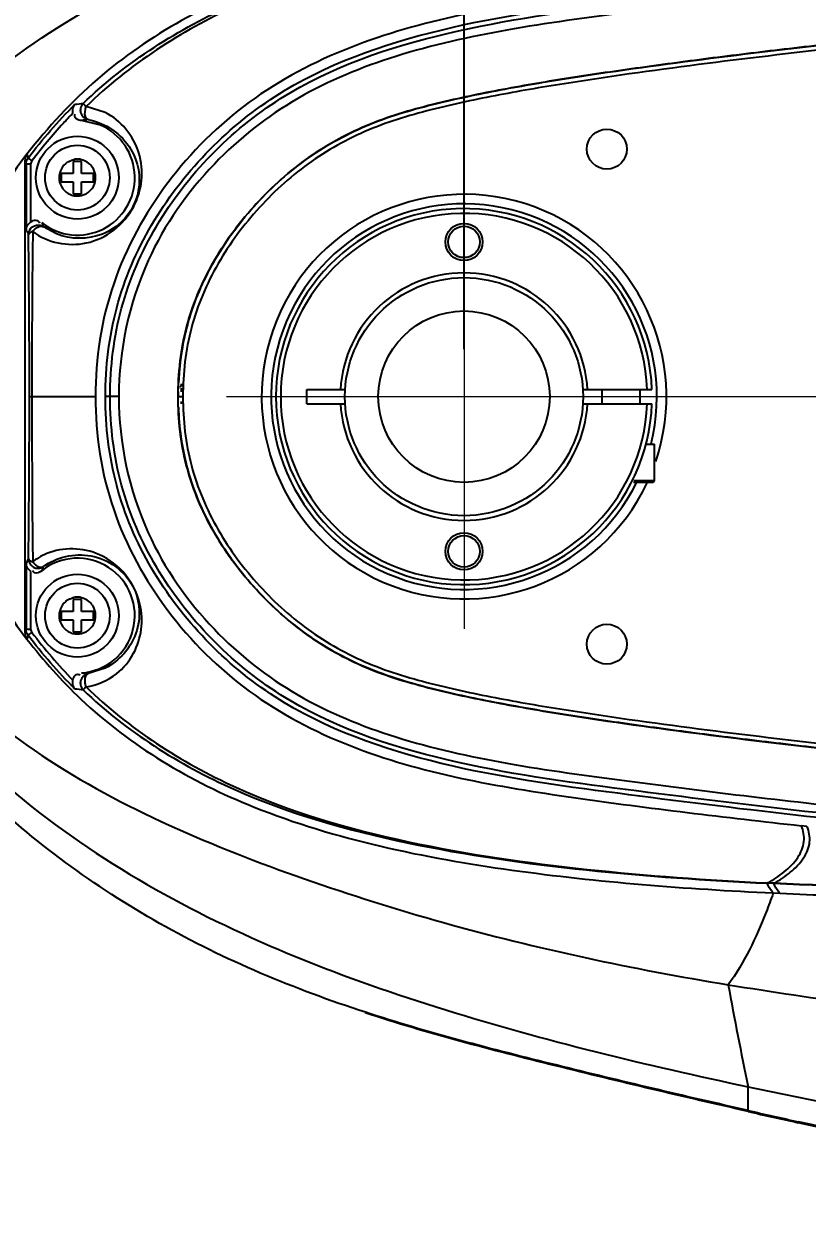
# Model space of a CAD drawing. Header units: millimetres. Extents: x 4086 to 8300, y 123 to 1549.
# Drawn here: x 6682.78 to 6707.45, y 1241.47 to 1279.25 of the extents above; entities that cross this region are included whole.
import ezdxf

# ---------------------------------------------------------------- set-up
doc = ezdxf.new("R2010")
doc.units = ezdxf.units.MM
doc.linetypes.add('CENTER2', pattern=[28.575, 19.05, -3.175, 3.175, -3.175])
doc.layers.add('中心线层', color=7, linetype='CENTER2', lineweight=0)
doc.layers.add('轮廓实线层', color=7, linetype='Continuous', lineweight=30)
doc.styles.add('思源黑', font='SourceHanSansCN-Normal.ttf')
doc.dimstyles.new('尺寸标注_3_10比例', dxfattribs={"dimtxt": 7, "dimasz": 6, "dimexe": 2, "dimexo": 1.5, "dimgap": 1, "dimtad": 1, "dimdec": 1, "dimlfac": 3.333333, "dimdsep": 46, "dimtxsty": '思源黑', "dimcen": 0.09, "dimadec": 0, "dimazin": 0, "dimtp": 0.01, "dimtm": 0.01, "dimtfac": 1, "dimtdec": 1, "dimtofl": 0, "dimtmove": 0, "dimatfit": 3, "dimfxl": 0, "dimtolj": 1, "dimarcsym": 0})

# ---------------------------------------------------------------- blocks, each defined once
blk = doc.blocks.new('*D2673')
at = {"layer": 'Defpoints', "color": 0}
for p in [(6729.644, 1306.455), (6729.644, 1285.508), (6696.644, 1267.508)]:
    blk.add_point(p, dxfattribs=at)
at = {"layer": '轮廓实线层', "color": 0, "lineweight": -2}
for p, q in [((6696.644, 1269.008), (6696.644, 1308.455)), ((6729.644, 1287.008), (6729.644, 1308.455)), ((6702.644, 1306.455), (6723.644, 1306.455))]:
    blk.add_line(p, q, dxfattribs=at)
at = {"layer": '轮廓实线层', "color": 0}
for points in [[(6702.644, 1307.455), (6702.644, 1305.455), (6696.644, 1306.455)], [(6723.644, 1305.455), (6723.644, 1307.455), (6729.644, 1306.455)]]:
    blk.add_solid(points, dxfattribs=at)
at = {"layer": '轮廓实线层', "color": 0, "insert": (6713.144, 1311.081), "char_height": 7, "attachment_point": 5, "style": '思源黑'}
blk.add_mtext('\\A1;110', dxfattribs=at)
blk = doc.blocks.new('*D2675')
at = {"layer": 'Defpoints', "color": 0}
for p in [(6696.644, 1320.667), (6681.944, 1272.008), (6696.644, 1267.508)]:
    blk.add_point(p, dxfattribs=at)
at = {"layer": '轮廓实线层', "color": 0, "lineweight": -2}
for p, q in [((6681.944, 1273.508), (6681.944, 1322.667)), ((6696.644, 1269.008), (6696.644, 1322.667)), ((6681.944, 1320.667), (6664.151, 1320.667)), ((6687.944, 1320.667), (6690.644, 1320.667))]:
    blk.add_line(p, q, dxfattribs=at)
at = {"layer": '轮廓实线层', "color": 0}
for points in [[(6687.944, 1321.667), (6687.944, 1319.667), (6681.944, 1320.667)], [(6690.644, 1319.667), (6690.644, 1321.667), (6696.644, 1320.667)]]:
    blk.add_solid(points, dxfattribs=at)
at = {"layer": '轮廓实线层', "color": 0, "insert": (6670.048, 1325.293), "char_height": 7, "attachment_point": 5, "style": '思源黑'}
blk.add_mtext('\\A1;49', dxfattribs=at)

msp = doc.modelspace()

# ---------------------------------------------------------------- linework, layer by layer
for p, q in [((6685.341, 1276.462), (6684.74, 1276.648)), ((6685.189, 1276.064), (6684.597, 1276.211)), ((6682.878, 1275.146), (6682.913, 1275.025)), ((6682.816, 1260.053), (6682.816, 1274.963)), ((6682.851, 1274.843), (6682.816, 1274.963)), ((6682.851, 1274.843), (6682.851, 1272.765)), ((6682.851, 1274.843), (6683.001, 1274.843)), ((6682.913, 1275.025), (6683.032, 1274.934)), ((6683.001, 1273.015), (6683.001, 1274.843)), ((6684.338, 1274.918), (6684.338, 1274.535)), ((6684.593, 1274.918), (6684.338, 1274.918)), ((6684.593, 1274.535), (6684.593, 1274.918)), ((6683.956, 1274.535), (6683.956, 1274.28)), ((6684.338, 1274.535), (6683.956, 1274.535)), ((6684.976, 1274.535), (6684.593, 1274.535)), ((6684.976, 1274.28), (6684.976, 1274.535)), ((6683.956, 1274.28), (6684.338, 1274.28)), ((6684.338, 1274.28), (6684.338, 1273.898)), ((6684.593, 1273.898), (6684.593, 1274.28)), ((6684.593, 1274.28), (6684.976, 1274.28)), ((6684.338, 1273.898), (6684.593, 1273.898)), ((6683.807, 1272.635), (6683.396, 1272.863)), ((6682.876, 1272.714), (6682.851, 1272.765)), ((6682.926, 1272.554), (6682.926, 1272.617)), ((6683.06, 1272.708), (6683.058, 1272.555)), ((6687.936, 1269.801), (6687.959, 1269.882)), ((6687.739, 1267.913), (6687.739, 1267.823)), ((6691.694, 1267.283), (6691.694, 1267.733)), ((6691.694, 1267.733), (6692.901, 1267.733)), ((6700.387, 1267.733), (6702.565, 1267.733)), ((6700.993, 1267.283), (6700.993, 1267.733)), ((6702.193, 1267.283), (6702.193, 1267.733)), ((6682.955, 1267.508), (6683.032, 1267.508)), ((6683.031, 1267.508), (6685.033, 1267.508)), ((6685.772, 1267.508), (6685.347, 1267.508)), ((6687.641, 1267.508), (6687.791, 1267.508)), ((6691.694, 1267.283), (6692.901, 1267.283)), ((6700.387, 1267.283), (6702.565, 1267.283)), ((6687.81, 1265.753), (6687.79, 1265.856)), ((6702.376, 1266.008), (6702.643, 1266.008)), ((6702.643, 1264.853), (6702.643, 1266.008)), ((6702.598, 1264.808), (6701.981, 1264.808)), ((6702.643, 1264.853), (6701.995, 1264.853)), ((6702.643, 1264.853), (6702.598, 1264.808)), ((6682.901, 1262.351), (6682.926, 1262.399)), ((6682.926, 1262.399), (6682.926, 1262.461)), ((6683.058, 1262.46), (6683.059, 1262.399)), ((6683.059, 1262.399), (6683.06, 1262.308)), ((6682.851, 1262.25), (6682.851, 1260.172)), ((6683.001, 1260.172), (6683.001, 1262.001)), ((6684.338, 1261.118), (6684.338, 1260.735)), ((6684.593, 1261.118), (6684.338, 1261.118)), ((6684.593, 1260.735), (6684.593, 1261.118)), ((6683.956, 1260.735), (6683.956, 1260.48)), ((6684.338, 1260.735), (6683.956, 1260.735)), ((6683.956, 1260.48), (6684.338, 1260.48)), ((6684.338, 1260.48), (6684.338, 1260.098)), ((6684.976, 1260.735), (6684.593, 1260.735)), ((6684.593, 1260.098), (6684.593, 1260.48)), ((6684.593, 1260.48), (6684.976, 1260.48)), ((6684.976, 1260.48), (6684.976, 1260.735)), ((6682.816, 1260.053), (6682.851, 1260.172)), ((6683.001, 1260.172), (6682.851, 1260.172)), ((6682.913, 1259.99), (6682.878, 1259.87)), ((6682.913, 1259.991), (6683.032, 1260.081)), ((6684.338, 1260.098), (6684.593, 1260.098)), ((6685.344, 1258.957), (6684.801, 1258.78)), ((6707.448, 1253.966), (6707.271, 1253.986)), ((6706.4, 1252.165), (6706.195, 1252.175)), ((6706.411, 1252.176), (6706.206, 1252.186)), ((6706.384, 1251.87), (6706.593, 1251.86)), ((6705.593, 1245.014), (6705.593, 1245.762))]:
    msp.add_line(p, q)
for points in [[(6706.195, 1252.175), (6706.199, 1252.178), (6706.203, 1252.181), (6706.206, 1252.186)], [(6706.4, 1252.165), (6706.404, 1252.168), (6706.407, 1252.171), (6706.411, 1252.176)]]:
    msp.add_lwpolyline(points)
for centre, radius in [((6701.144, 1275.308), 0.63), ((6684.466, 1274.408), 1.305), ((6684.466, 1274.408), 1.02), ((6696.644, 1272.383), 0.585), ((6696.644, 1272.383), 0.495), ((6696.644, 1267.508), 3.75), ((6696.644, 1267.508), 2.7), ((6696.644, 1262.633), 0.585), ((6696.644, 1262.633), 0.495), ((6684.466, 1260.608), 1.305), ((6684.466, 1260.608), 1.02), ((6701.144, 1259.708), 0.63)]:
    msp.add_circle(centre, radius)
for centre, radius, start, end in [((6695.403, 1265.677), 15.446, 135.8221, 137.4489), ((6696.457, 1264.733), 16.861, 137.5067, 142.7709), ((6684.466, 1274.408), 1.808, 231.5446, 66.4028), ((6684.448, 1274.403), 0.594, 34.9713, 41.6162), ((6684.467, 1274.409), 0.578, 186.5397, 217.1117), ((6684.467, 1274.413), 0.583, 247.9495, 256.1017), ((6684.467, 1274.405), 0.574, 295.1467, 309.0356), ((6696.644, 1267.508), 6.375, 341.2748, 334.7424), ((6696.644, 1267.508), 6.075, 345.8399, 333.687), ((6696.644, 1267.508), 5.925, 2.1763, 357.8237), ((6696.644, 1267.508), 5.775, 2.2329, 357.7671), ((6687.351, 1274.626), 4.33, 202.1745, 204.0238), ((6686.958, 1274.733), 4.554, 206.3192, 207.6939), ((6247.664, 1267.54), 435.291, 359.9957, 0.65988), ((7108.349, 1267.801), 425.318, 179.35962, 180.03955), ((6696.644, 1267.508), 3.9, 3.3074, 176.6926), ((6695.303, 1267.769), 7.642, 164.3052, 168.873), ((6695.323, 1267.766), 7.662, 164.4257, 164.804), ((6695.326, 1267.762), 7.667, 163.9443, 164.3015), ((6696.138, 1267.597), 8.493, 170.0891, 171.5064), ((6696.498, 1267.548), 8.857, 171.5363, 177.3387), ((6696.517, 1267.547), 8.876, 171.914, 177.3285), ((6696.185, 1267.59), 8.541, 170.6318, 171.888), ((6697.365, 1267.509), 9.724, 179.1153, 179.5616), ((6697.422, 1267.509), 9.781, 179.5615, 180.0072), ((6687.739, 1267.913), 0.09, 240.0434, 270), ((6697.355, 1267.509), 9.624, 178.6696, 179.1163), ((6690.1, 1267.621), 2.37, 176.2146, 177.3006), ((6223.857, 1267.604), 459.098, 359.35804, 359.98793), ((7124.878, 1267.3), 441.846, 179.97309, 180.62762), ((6697.533, 1267.509), 9.892, 179.7909, 180.0061), ((6697.175, 1267.501), 9.535, 181.992, 182.3971), ((6697.434, 1267.509), 9.703, 180.8909, 181.3336), ((6696.644, 1267.508), 3.9, 183.3074, 356.6926), ((6697.122, 1267.499), 9.482, 182.3974, 182.5795), ((6696.482, 1267.466), 8.841, 182.6659, 188.7508), ((6696.028, 1267.4), 8.382, 189.2424, 191.3292), ((6695.353, 1267.261), 7.694, 189.9036, 196.1792), ((6687.371, 1260.075), 5.016, 153.0173, 154.2943), ((6683.223, 1262.398), 0.297, 200.4599, 210.765), ((6684.296, 1260.652), 2.067, 120.6153, 126.7506), ((6684.289, 1260.664), 2.053, 112.4836, 120.6152), ((6684.466, 1260.608), 1.808, 274.1712, 128.4554), ((6687.353, 1260.389), 4.332, 155.9764, 157.8251), ((6684.448, 1260.603), 0.594, 34.9713, 41.6162), ((6684.467, 1260.609), 0.578, 186.5397, 217.1117), ((6684.467, 1260.613), 0.583, 247.9495, 256.1017), ((6684.467, 1260.605), 0.574, 295.1467, 309.0356), ((6863.006, 1278.096), 160.701, 190.43945, 191.60741), ((6728.122, 1390.538), 143.44, 260.7099, 262.38294), ((6743.909, 1425.331), 183.611, 257.955, 258.99954), ((6755.604, 1464.577), 225.186, 257.16822, 257.57983), ((6755.181, 1463.012), 223.597, 257.1867, 257.59946)]:
    msp.add_arc(centre, radius, start, end)
for points, knots in [([(6675.707, 1267.508), (6675.708, 1269.174), (6676.423, 1272.531), (6679.07, 1276.853), (6682.69, 1280.35), (6688.23, 1284.047), (6695.991, 1287.034), (6702.389, 1288.569), (6705.593, 1289.253)], [0, 0, 0, 0, 0.125843, 0.251845, 0.377673, 0.503108, 0.752592, 1, 1, 1, 1]), ([(6675.243, 1267.704), (6675.276, 1270.037), (6676.273, 1273.582), (6678.939, 1277.446), (6682.179, 1280.859), (6686.949, 1284.373), (6691.318, 1286.183), (6693.549, 1286.91)], [0, 0, 0, 0, 0.248985, 0.374189, 0.499474, 0.749637, 1, 1, 1, 1]), ([(6675.253, 1267.704), (6675.286, 1270.033), (6676.279, 1273.574), (6678.934, 1277.443), (6682.169, 1280.864), (6686.945, 1284.378), (6691.313, 1286.192), (6693.543, 1286.926)], [0, 0, 0, 0, 0.248549, 0.373835, 0.499191, 0.749513, 1, 1, 1, 1]), ([(6676.322, 1267.508), (6676.323, 1270.518), (6679.297, 1276.556), (6685.919, 1280.548), (6691.606, 1282.748), (6697.447, 1284.584), (6701.948, 1285.542), (6704.966, 1286.038)], [0, 0, 0, 0, 0.24735, 0.497293, 0.622909, 0.74862, 1, 1, 1, 1]), ([(6706.384, 1283.145), (6704.277, 1283.045), (6700.044, 1282.746), (6693.73, 1281.792), (6688.587, 1280.054), (6685.015, 1277.6), (6683.538, 1276.001), (6682.878, 1275.147)], [0, 0, 0, 0, 0.247002, 0.496323, 0.747269, 0.873577, 1, 1, 1, 1]), ([(6684.648, 1276.746), (6686.012, 1278.062), (6689.308, 1280.139), (6694.828, 1281.689), (6700.49, 1282.488), (6704.293, 1282.748), (6706.195, 1282.84)], [0, 0, 0, 0, 0.249245, 0.499267, 0.749594, 1, 1, 1, 1]), ([(6706.206, 1282.83), (6704.309, 1282.735), (6700.514, 1282.471), (6694.864, 1281.66), (6689.359, 1280.08), (6686.091, 1277.973), (6684.74, 1276.648)], [0, 0, 0, 0, 0.250272, 0.500617, 0.750816, 1, 1, 1, 1]), ([(6685.347, 1267.508), (6685.347, 1268.45), (6685.575, 1270.349), (6687.073, 1273.831), (6690.474, 1277.357), (6695.899, 1279.25), (6701.481, 1280.018), (6707.082, 1280.713), (6711.763, 1281.194), (6715.522, 1281.38), (6718.351, 1281.382), (6721.155, 1280.821), (6722.827, 1279.878), (6723.576, 1279.306)], [0, 0, 0, 0, 0.062626, 0.125247, 0.249634, 0.374441, 0.499517, 0.62455, 0.749605, 0.81216, 0.874763, 0.93738, 1, 1, 1, 1]), ([(6685.497, 1267.508), (6685.497, 1268.446), (6685.727, 1270.337), (6687.234, 1273.802), (6690.658, 1277.299), (6696.111, 1279.14), (6701.727, 1279.896), (6707.376, 1280.598), (6712.1, 1281.072), (6715.885, 1281.239), (6718.723, 1281.209), (6721.494, 1280.519), (6723.116, 1279.512), (6723.832, 1278.908)], [0, 0, 0, 0, 0.062217, 0.12441, 0.248153, 0.372814, 0.498493, 0.624411, 0.750253, 0.813111, 0.875751, 0.937883, 1, 1, 1, 1]), ([(6707.271, 1281.03), (6704.874, 1280.76), (6701.28, 1280.34), (6696.512, 1279.592), (6693.014, 1278.626), (6689.772, 1276.934), (6687.18, 1274.349), (6685.407, 1271.141), (6685.033, 1268.71), (6685.033, 1267.508)], [0, 0, 0, 0, 0.250394, 0.375562, 0.500659, 0.625598, 0.750473, 0.875241, 1, 1, 1, 1]), ([(6727.194, 1267.508), (6727.194, 1268.816), (6727.093, 1270.858), (6726.653, 1273.538), (6725.942, 1275.981), (6724.332, 1278.348), (6721.854, 1280.036), (6719.228, 1280.865), (6716.383, 1280.981), (6713.169, 1280.856), (6708.23, 1280.431), (6703.125, 1279.8), (6698.062, 1279.122), (6694.547, 1278.347), (6691.338, 1277.045), (6688.575, 1274.877), (6686.357, 1271.704), (6685.772, 1268.971), (6685.772, 1267.508)], [0, 0, 0, 0, 0.069199, 0.107696, 0.143473, 0.203115, 0.254552, 0.299265, 0.346875, 0.404226, 0.469471, 0.60886, 0.67622, 0.739471, 0.798812, 0.857706, 0.922641, 1, 1, 1, 1]), ([(6687.772, 1269.059), (6687.832, 1269.405), (6688.086, 1270.462), (6688.878, 1272.116), (6690.25, 1273.846), (6691.939, 1275.275), (6693.923, 1276.265), (6696.047, 1276.831), (6698.192, 1277.261), (6701.071, 1277.731), (6704.683, 1278.217), (6708.302, 1278.642), (6711.203, 1278.928), (6713.384, 1279.106), (6715.571, 1279.206), (6717.032, 1279.182), (6717.761, 1279.121)], [0, 0, 0, 0, 0.030871, 0.09548, 0.160089, 0.224697, 0.289306, 0.353914, 0.418523, 0.483131, 0.612349, 0.741566, 0.806174, 0.870783, 0.935391, 1, 1, 1, 1]), ([(6717.761, 1278.971), (6716.298, 1279.093), (6713.347, 1278.981), (6708.96, 1278.568), (6704.575, 1278.052), (6700.929, 1277.56), (6698.027, 1277.079), (6695.868, 1276.638), (6693.744, 1276.041), (6691.79, 1274.992), (6690.147, 1273.516), (6688.826, 1271.748), (6687.955, 1269.708), (6687.79, 1268.237), (6687.791, 1267.508)], [0, 0, 0, 0, 0.125084, 0.250418, 0.375784, 0.501141, 0.563797, 0.62641, 0.688856, 0.751112, 0.813383, 0.875656, 0.937817, 1, 1, 1, 1]), ([(6714.884, 1279.167), (6714.747, 1279.162), (6713.741, 1279.124), (6711.86, 1278.99), (6709.288, 1278.742), (6706.774, 1278.464), (6704.371, 1278.169), (6702.084, 1277.863), (6699.886, 1277.543), (6697.749, 1277.179), (6695.671, 1276.744), (6693.558, 1276.131), (6691.574, 1275.023), (6689.962, 1273.528), (6688.713, 1271.834), (6688.144, 1270.527), (6687.959, 1269.882)], [0, 0, 0, 0, 0.013853, 0.102062, 0.19195, 0.279284, 0.362102, 0.440949, 0.516684, 0.59004, 0.661754, 0.732376, 0.801958, 0.870533, 0.938492, 1, 1, 1, 1]), ([(6684.74, 1276.648), (6684.719, 1276.67), (6684.689, 1276.703), (6684.657, 1276.735), (6684.648, 1276.746)], [0, 0, 0, 0, 0.683506, 1, 1, 1, 1]), ([(6684.718, 1276.563), (6684.721, 1276.578), (6684.727, 1276.607), (6684.736, 1276.635), (6684.74, 1276.648)], [0, 0, 0, 0, 0.520526, 1, 1, 1, 1]), ([(6683.06, 1272.708), (6683.52, 1272.364), (6684.865, 1272.08), (6686.432, 1273.322), (6686.641, 1275.229), (6685.837, 1276.22), (6685.341, 1276.462)], [0, 0, 0, 0, 0.24781, 0.515798, 0.761993, 1, 1, 1, 1]), ([(6684.801, 1276.236), (6685.341, 1276.146), (6686.282, 1275.494), (6686.534, 1274.064), (6686.024, 1273.072), (6685.091, 1272.453), (6684.254, 1272.453), (6683.807, 1272.635)], [0, 0, 0, 0, 0.262867, 0.475137, 0.642599, 0.76807, 1, 1, 1, 1]), ([(6684.597, 1276.211), (6684.539, 1276.215), (6684.414, 1276.223), (6684.369, 1276.365), (6684.391, 1276.412)], [0, 0, 0, 0, 0.526863, 1, 1, 1, 1]), ([(6684.563, 1276.585), (6684.555, 1276.544), (6684.56, 1276.391), (6684.696, 1276.255), (6684.801, 1276.236)], [0, 0, 0, 0, 0.280703, 1, 1, 1, 1]), ([(6684.801, 1276.236), (6684.784, 1276.24), (6684.687, 1276.322), (6684.7, 1276.465), (6684.718, 1276.563)], [0, 0, 0, 0, 0.155408, 1, 1, 1, 1]), ([(6683.032, 1274.934), (6683.022, 1274.921), (6683.007, 1274.892), (6683.001, 1274.859), (6683.001, 1274.843)], [0, 0, 0, 0, 0.499817, 1, 1, 1, 1]), ([(6684.151, 1274.891), (6684.14, 1274.885), (6684.12, 1274.871), (6684.101, 1274.856), (6684.092, 1274.848)], [0, 0, 0, 0, 0.497104, 1, 1, 1, 1]), ([(6684.235, 1274.931), (6684.221, 1274.925), (6684.192, 1274.913), (6684.164, 1274.899), (6684.151, 1274.891)], [0, 0, 0, 0, 0.502353, 1, 1, 1, 1]), ([(6684.466, 1274.985), (6684.454, 1274.989), (6684.429, 1274.992), (6684.404, 1274.989), (6684.392, 1274.986)], [0, 0, 0, 0, 0.493074, 1, 1, 1, 1]), ([(6684.542, 1274.986), (6684.529, 1274.989), (6684.504, 1274.993), (6684.478, 1274.989), (6684.466, 1274.985)], [0, 0, 0, 0, 0.507427, 1, 1, 1, 1]), ([(6682.965, 1272.765), (6683.008, 1272.839), (6683.159, 1272.947), (6683.334, 1272.906), (6683.396, 1272.863)], [0, 0, 0, 0, 0.531953, 1, 1, 1, 1]), ([(6683.001, 1273.015), (6683.048, 1273.043), (6683.149, 1273.105), (6683.263, 1273.024), (6683.276, 1272.975)], [0, 0, 0, 0, 0.523525, 1, 1, 1, 1]), ([(6683.06, 1272.708), (6683.082, 1272.741), (6683.16, 1272.837), (6683.322, 1272.911), (6683.396, 1272.863)], [0, 0, 0, 0, 0.311623, 1, 1, 1, 1]), ([(6682.999, 1272.687), (6682.98, 1272.679), (6682.949, 1272.663), (6682.927, 1272.631), (6682.926, 1272.617)], [0, 0, 0, 0, 0.598138, 1, 1, 1, 1]), ([(6683.06, 1272.708), (6683.049, 1272.705), (6683.028, 1272.699), (6683.008, 1272.692), (6682.999, 1272.687)], [0, 0, 0, 0, 0.517114, 1, 1, 1, 1]), ([(6687.641, 1267.508), (6687.64, 1268.23), (6687.724, 1269.012), (6687.926, 1269.764), (6687.936, 1269.801)], [0, 0, 0, 0, 0.951022, 1, 1, 1, 1]), ([(6687.641, 1267.545), (6687.643, 1268.274), (6687.73, 1269.037), (6687.928, 1269.771), (6687.936, 1269.801)], [0, 0, 0, 0, 0.959556, 1, 1, 1, 1]), ([(6687.929, 1269.775), (6687.923, 1269.754), (6687.85, 1269.48), (6687.792, 1269.202), (6687.751, 1268.943)], [0, 0, 0, 0, 0.076709, 1, 1, 1, 1]), ([(6693.538, 1248.109), (6691.301, 1248.839), (6686.919, 1250.657), (6682.139, 1254.189), (6678.897, 1257.62), (6676.237, 1261.506), (6675.259, 1265.07), (6675.242, 1267.41)], [0, 0, 0, 0, 0.250367, 0.50054, 0.625826, 0.751037, 1, 1, 1, 1]), ([(6675.707, 1267.508), (6675.708, 1265.841), (6676.423, 1262.484), (6679.07, 1258.162), (6682.69, 1254.665), (6688.23, 1250.969), (6695.991, 1247.982), (6702.389, 1246.446), (6705.593, 1245.762)], [0, 0, 0, 0, 0.125843, 0.251845, 0.377673, 0.503108, 0.752592, 1, 1, 1, 1]), ([(6676.321, 1267.508), (6676.323, 1264.497), (6679.297, 1258.46), (6685.919, 1254.467), (6691.606, 1252.268), (6697.447, 1250.431), (6701.948, 1249.473), (6704.966, 1248.978)], [0, 0, 0, 0, 0.247353, 0.497294, 0.622911, 0.748621, 1, 1, 1, 1]), ([(6685.033, 1267.508), (6685.033, 1266.306), (6685.407, 1263.875), (6687.18, 1260.667), (6689.772, 1258.081), (6693.014, 1256.39), (6696.512, 1255.423), (6701.28, 1254.675), (6704.874, 1254.256), (6707.271, 1253.986)], [0, 0, 0, 0, 0.124759, 0.249527, 0.374402, 0.499341, 0.624438, 0.749606, 1, 1, 1, 1]), ([(6723.576, 1255.71), (6722.828, 1255.138), (6721.156, 1254.194), (6718.352, 1253.633), (6715.522, 1253.636), (6711.763, 1253.821), (6707.082, 1254.302), (6701.481, 1254.997), (6695.899, 1255.765), (6690.474, 1257.658), (6687.073, 1261.184), (6685.575, 1264.667), (6685.347, 1266.566), (6685.347, 1267.508)], [0, 0, 0, 0, 0.062621, 0.125237, 0.18784, 0.250394, 0.375449, 0.500481, 0.625557, 0.750366, 0.874755, 0.937375, 1, 1, 1, 1]), ([(6723.832, 1256.107), (6723.116, 1255.503), (6721.494, 1254.496), (6718.723, 1253.807), (6715.885, 1253.776), (6712.099, 1253.943), (6707.376, 1254.418), (6701.727, 1255.12), (6696.111, 1255.875), (6690.658, 1257.717), (6687.234, 1261.214), (6685.727, 1264.678), (6685.497, 1266.57), (6685.497, 1267.508)], [0, 0, 0, 0, 0.062118, 0.124249, 0.186889, 0.249747, 0.375588, 0.501506, 0.627184, 0.751847, 0.875592, 0.937783, 1, 1, 1, 1]), ([(6685.772, 1267.508), (6685.772, 1266.045), (6686.357, 1263.312), (6688.575, 1260.138), (6691.338, 1257.971), (6694.547, 1256.668), (6698.062, 1255.894), (6703.125, 1255.215), (6708.23, 1254.584), (6713.169, 1254.16), (6716.383, 1254.035), (6719.228, 1254.15), (6721.854, 1254.98), (6724.332, 1256.667), (6725.942, 1259.034), (6726.653, 1261.477), (6727.093, 1264.158), (6727.194, 1266.199), (6727.194, 1267.508)], [0, 0, 0, 0, 0.077359, 0.142294, 0.201188, 0.260529, 0.32378, 0.39114, 0.530529, 0.595774, 0.653125, 0.700735, 0.745448, 0.796885, 0.856527, 0.892304, 0.930801, 1, 1, 1, 1]), ([(6714.89, 1255.848), (6714.731, 1255.854), (6713.698, 1255.894), (6711.784, 1256.032), (6709.195, 1256.283), (6706.667, 1256.564), (6704.255, 1256.861), (6701.963, 1257.169), (6699.763, 1257.491), (6697.628, 1257.859), (6695.547, 1258.299), (6693.43, 1258.936), (6691.463, 1260.076), (6689.883, 1261.579), (6688.632, 1263.313), (6687.793, 1265.348), (6687.641, 1266.799), (6687.641, 1267.508)], [0, 0, 0, 0, 0.014947, 0.097629, 0.181884, 0.263669, 0.341107, 0.414639, 0.485148, 0.553379, 0.620127, 0.685979, 0.750838, 0.814387, 0.876648, 0.937989, 1, 1, 1, 1]), ([(6687.791, 1267.508), (6687.791, 1266.778), (6687.955, 1265.307), (6688.826, 1263.267), (6690.147, 1261.5), (6691.79, 1260.023), (6693.744, 1258.975), (6695.868, 1258.377), (6698.026, 1257.937), (6700.929, 1257.455), (6704.575, 1256.963), (6708.96, 1256.447), (6713.347, 1256.034), (6716.298, 1255.922), (6717.761, 1256.044)], [0, 0, 0, 0, 0.062179, 0.124335, 0.186613, 0.248882, 0.311131, 0.373582, 0.436195, 0.498852, 0.624211, 0.749579, 0.874914, 1, 1, 1, 1]), ([(6687.739, 1266.15), (6687.782, 1265.865), (6687.844, 1265.555), (6687.926, 1265.25), (6687.934, 1265.223)], [0, 0, 0, 0, 0.912563, 1, 1, 1, 1]), ([(6687.81, 1265.753), (6687.865, 1265.477), (6688.116, 1264.491), (6688.878, 1262.899), (6690.25, 1261.169), (6691.94, 1259.741), (6693.591, 1258.914), (6694.987, 1258.471), (6696.403, 1258.11), (6698.193, 1257.755), (6701.071, 1257.284), (6704.683, 1256.799), (6708.302, 1256.373), (6711.203, 1256.087), (6713.384, 1255.909), (6715.571, 1255.81), (6717.032, 1255.833), (6717.761, 1255.894)], [0, 0, 0, 0, 0.024957, 0.08996, 0.154963, 0.219966, 0.284969, 0.31747, 0.349972, 0.414974, 0.479977, 0.609983, 0.739989, 0.804991, 0.869994, 0.934997, 1, 1, 1, 1]), ([(6684.74, 1258.367), (6685.082, 1258.418), (6685.694, 1258.677), (6686.441, 1259.585), (6686.656, 1261.175), (6685.396, 1262.745), (6684.014, 1262.771), (6683.504, 1262.561)], [0, 0, 0, 0, 0.14603, 0.265067, 0.48373, 0.767271, 1, 1, 1, 1]), ([(6682.926, 1262.399), (6682.926, 1262.381), (6682.929, 1262.346), (6682.938, 1262.311), (6682.945, 1262.294)], [0, 0, 0, 0, 0.479921, 1, 1, 1, 1]), ([(6682.926, 1262.399), (6682.926, 1262.386), (6682.946, 1262.357), (6682.973, 1262.341), (6682.99, 1262.333)], [0, 0, 0, 0, 0.408763, 1, 1, 1, 1]), ([(6682.99, 1262.333), (6683.001, 1262.328), (6683.023, 1262.318), (6683.047, 1262.311), (6683.06, 1262.308)], [0, 0, 0, 0, 0.475578, 1, 1, 1, 1]), ([(6683.06, 1262.308), (6683.068, 1262.295), (6683.085, 1262.271), (6683.105, 1262.249), (6683.116, 1262.238)], [0, 0, 0, 0, 0.491454, 1, 1, 1, 1]), ([(6683.396, 1262.152), (6683.809, 1262.453), (6684.97, 1262.73), (6686.414, 1261.69), (6686.505, 1259.99), (6685.78, 1259.174), (6685.344, 1258.957)], [0, 0, 0, 0, 0.250795, 0.51919, 0.76067, 1, 1, 1, 1]), ([(6683.115, 1261.961), (6683.104, 1261.967), (6683.083, 1261.987), (6683.07, 1262.012), (6683.064, 1262.026)], [0, 0, 0, 0, 0.450821, 1, 1, 1, 1]), ([(6683.116, 1262.238), (6683.126, 1262.228), (6683.147, 1262.208), (6683.169, 1262.191), (6683.181, 1262.183)], [0, 0, 0, 0, 0.504348, 1, 1, 1, 1]), ([(6683.181, 1262.183), (6683.192, 1262.175), (6683.215, 1262.161), (6683.239, 1262.15), (6683.251, 1262.145)], [0, 0, 0, 0, 0.515669, 1, 1, 1, 1]), ([(6684.235, 1261.131), (6684.221, 1261.125), (6684.192, 1261.113), (6684.164, 1261.099), (6684.151, 1261.091)], [0, 0, 0, 0, 0.502353, 1, 1, 1, 1]), ([(6684.466, 1261.185), (6684.454, 1261.189), (6684.429, 1261.192), (6684.404, 1261.189), (6684.392, 1261.186)], [0, 0, 0, 0, 0.493074, 1, 1, 1, 1]), ([(6684.542, 1261.186), (6684.529, 1261.189), (6684.504, 1261.193), (6684.478, 1261.189), (6684.466, 1261.185)], [0, 0, 0, 0, 0.507427, 1, 1, 1, 1]), ([(6684.151, 1261.091), (6684.14, 1261.085), (6684.12, 1261.071), (6684.101, 1261.056), (6684.092, 1261.048)], [0, 0, 0, 0, 0.497104, 1, 1, 1, 1]), ([(6683.001, 1260.172), (6683.001, 1260.156), (6683.007, 1260.123), (6683.022, 1260.094), (6683.032, 1260.081)], [0, 0, 0, 0, 0.500165, 1, 1, 1, 1]), ([(6684.326, 1258.574), (6684.339, 1258.63), (6684.367, 1258.752), (6684.514, 1258.773), (6684.557, 1258.744)], [0, 0, 0, 0, 0.526236, 1, 1, 1, 1]), ([(6684.801, 1258.78), (6684.696, 1258.76), (6684.56, 1258.625), (6684.555, 1258.471), (6684.563, 1258.43)], [0, 0, 0, 0, 0.719299, 1, 1, 1, 1]), ([(6684.718, 1258.452), (6684.711, 1258.491), (6684.701, 1258.597), (6684.727, 1258.762), (6684.801, 1258.78)], [0, 0, 0, 0, 0.336935, 1, 1, 1, 1]), ([(6684.648, 1258.27), (6684.657, 1258.281), (6684.689, 1258.312), (6684.719, 1258.345), (6684.74, 1258.367)], [0, 0, 0, 0, 0.316473, 1, 1, 1, 1]), ([(6684.648, 1258.27), (6686.013, 1256.953), (6689.309, 1254.875), (6694.831, 1253.327), (6700.492, 1252.527), (6704.293, 1252.268), (6706.195, 1252.175)], [0, 0, 0, 0, 0.249331, 0.499396, 0.749669, 1, 1, 1, 1]), ([(6684.74, 1258.367), (6684.736, 1258.38), (6684.727, 1258.409), (6684.721, 1258.437), (6684.718, 1258.452)], [0, 0, 0, 0, 0.47947, 1, 1, 1, 1]), ([(6684.74, 1258.367), (6686.091, 1257.042), (6689.36, 1254.935), (6694.865, 1253.356), (6700.515, 1252.545), (6704.309, 1252.28), (6706.206, 1252.186)], [0, 0, 0, 0, 0.249223, 0.49943, 0.749757, 1, 1, 1, 1]), ([(6690.03, 1254.578), (6692.616, 1253.544), (6698.112, 1252.42), (6703.631, 1252.001), (6706.384, 1251.87)], [0, 0, 0, 0, 0.502659, 1, 1, 1, 1]), ([(6706.207, 1252.185), (6706.39, 1252.286), (6706.74, 1252.517), (6707.169, 1252.939), (6707.405, 1253.47), (6707.334, 1253.829), (6707.272, 1253.986)], [0, 0, 0, 0, 0.273112, 0.546201, 0.779525, 1, 1, 1, 1]), ([(6706.411, 1252.175), (6706.591, 1252.276), (6706.934, 1252.506), (6707.355, 1252.926), (6707.584, 1253.454), (6707.511, 1253.81), (6707.449, 1253.966)], [0, 0, 0, 0, 0.271763, 0.544369, 0.778192, 1, 1, 1, 1]), ([(6706.384, 1251.87), (6706.369, 1251.888), (6706.295, 1251.982), (6706.235, 1252.087), (6706.195, 1252.175)], [0, 0, 0, 0, 0.191537, 1, 1, 1, 1]), ([(6706.594, 1251.86), (6706.58, 1251.878), (6706.502, 1251.97), (6706.443, 1252.077), (6706.402, 1252.165)], [0, 0, 0, 0, 0.191935, 1, 1, 1, 1]), ([(6706.384, 1251.87), (6706.313, 1251.667), (6705.939, 1250.66), (6705.473, 1249.672), (6704.966, 1248.978)], [0, 0, 0, 0, 0.200504, 1, 1, 1, 1]), ([(6706.593, 1251.86), (6707.709, 1251.809), (6712.093, 1251.66), (6716.495, 1251.675), (6719.753, 1251.969)], [0, 0, 0, 0, 0.254606, 1, 1, 1, 1]), ([(6705.593, 1244.986), (6703.569, 1245.446), (6699.529, 1246.4), (6695.504, 1247.443), (6693.532, 1248.093)], [0, 0, 0, 0, 0.500039, 1, 1, 1, 1]), ([(6705.593, 1245.014), (6703.571, 1245.475), (6699.534, 1246.429), (6695.511, 1247.465), (6693.538, 1248.109)], [0, 0, 0, 0, 0.499873, 1, 1, 1, 1]), ([(6724.474, 1241.494), (6723.038, 1241.719), (6717.249, 1242.648), (6711.479, 1243.712), (6707.171, 1244.661)], [0, 0, 0, 0, 0.247856, 1, 1, 1, 1])]:
    msp.add_open_spline(points, degree=3, knots=knots)
for points in [[(6682.913, 1275.025), (6683.367, 1275.621), (6683.859, 1276.19), (6684.389, 1276.719)], [(6684.326, 1276.442), (6684.304, 1276.534), (6684.326, 1276.648), (6684.389, 1276.719)], [(6684.389, 1276.719), (6684.475, 1276.732), (6684.561, 1276.742), (6684.648, 1276.746)], [(6684.648, 1276.746), (6684.605, 1276.703), (6684.574, 1276.645), (6684.563, 1276.585)], [(6684.801, 1276.236), (6684.733, 1276.231), (6684.665, 1276.223), (6684.597, 1276.211)], [(6682.878, 1275.147), (6682.308, 1274.408), (6681.786, 1273.627), (6681.336, 1272.81)], [(6682.878, 1275.147), (6682.839, 1275.095), (6682.816, 1275.027), (6682.816, 1274.963)], [(6682.851, 1274.843), (6682.851, 1274.907), (6682.874, 1274.974), (6682.913, 1275.025)], [(6684.092, 1274.848), (6683.953, 1274.731), (6683.872, 1274.523), (6683.892, 1274.343)], [(6684.392, 1274.986), (6684.338, 1274.974), (6684.287, 1274.951), (6684.235, 1274.931)], [(6684.892, 1274.797), (6684.804, 1274.896), (6684.671, 1274.955), (6684.542, 1274.986)], [(6685.035, 1274.502), (6685.021, 1274.588), (6684.985, 1274.672), (6684.935, 1274.743)], [(6684.829, 1273.959), (6684.979, 1274.081), (6685.067, 1274.311), (6685.035, 1274.502)], [(6684.006, 1274.06), (6684.067, 1273.978), (6684.154, 1273.912), (6684.248, 1273.873)], [(6684.327, 1273.848), (6684.372, 1273.837), (6684.419, 1273.831), (6684.466, 1273.831)], [(6684.466, 1273.831), (6684.55, 1273.831), (6684.635, 1273.85), (6684.711, 1273.886)], [(6682.851, 1272.765), (6682.853, 1272.862), (6682.918, 1272.965), (6683.001, 1273.015)], [(6682.926, 1272.617), (6682.926, 1272.668), (6682.939, 1272.721), (6682.965, 1272.765)], [(6687.785, 1269.142), (6687.712, 1268.745), (6687.668, 1268.343), (6687.65, 1267.945)], [(6687.808, 1265.753), (6687.695, 1266.317), (6687.643, 1266.894), (6687.641, 1267.469)], [(6681.337, 1262.205), (6681.787, 1261.388), (6682.308, 1260.607), (6682.878, 1259.869)], [(6683.001, 1262.001), (6682.918, 1262.05), (6682.853, 1262.153), (6682.851, 1262.25)], [(6682.968, 1262.246), (6682.995, 1262.2), (6683.038, 1262.162), (6683.085, 1262.136)], [(6683.085, 1262.136), (6683.132, 1262.11), (6683.189, 1262.096), (6683.243, 1262.099)], [(6683.341, 1262.023), (6683.28, 1261.975), (6683.182, 1261.921), (6683.115, 1261.961)], [(6683.243, 1262.099), (6683.297, 1262.103), (6683.352, 1262.121), (6683.396, 1262.152)], [(6683.251, 1262.145), (6683.297, 1262.129), (6683.356, 1262.126), (6683.396, 1262.152)], [(6684.392, 1261.186), (6684.338, 1261.174), (6684.287, 1261.151), (6684.235, 1261.131)], [(6684.892, 1260.997), (6684.804, 1261.096), (6684.671, 1261.155), (6684.542, 1261.186)], [(6684.092, 1261.048), (6683.953, 1260.931), (6683.872, 1260.723), (6683.892, 1260.543)], [(6685.035, 1260.702), (6685.021, 1260.788), (6684.985, 1260.872), (6684.935, 1260.943)], [(6684.829, 1260.159), (6684.979, 1260.281), (6685.067, 1260.511), (6685.035, 1260.702)], [(6682.816, 1260.053), (6682.816, 1259.988), (6682.839, 1259.92), (6682.878, 1259.869)], [(6682.913, 1259.991), (6682.874, 1260.041), (6682.851, 1260.108), (6682.851, 1260.172)], [(6684.389, 1258.296), (6683.859, 1258.825), (6683.367, 1259.395), (6682.913, 1259.99)], [(6683.032, 1260.081), (6683.433, 1259.554), (6683.864, 1259.048), (6684.326, 1258.574)], [(6684.006, 1260.26), (6684.067, 1260.178), (6684.154, 1260.112), (6684.248, 1260.073)], [(6684.327, 1260.048), (6684.372, 1260.037), (6684.419, 1260.031), (6684.466, 1260.031)], [(6684.466, 1260.031), (6684.55, 1260.031), (6684.635, 1260.05), (6684.711, 1260.086)], [(6682.878, 1259.869), (6683.395, 1259.199), (6683.96, 1258.562), (6684.573, 1257.979)], [(6684.389, 1258.296), (6684.326, 1258.367), (6684.304, 1258.481), (6684.326, 1258.574)], [(6684.597, 1258.805), (6684.665, 1258.793), (6684.733, 1258.784), (6684.801, 1258.78)], [(6684.648, 1258.27), (6684.561, 1258.273), (6684.475, 1258.284), (6684.389, 1258.296)], [(6684.563, 1258.43), (6684.574, 1258.371), (6684.605, 1258.312), (6684.648, 1258.27)], [(6684.573, 1257.979), (6686.127, 1256.503), (6688.04, 1255.374), (6690.03, 1254.578)], [(6719.32, 1252.231), (6715.028, 1251.875), (6710.702, 1251.962), (6706.4, 1252.165)], [(6719.318, 1252.233), (6715.03, 1251.879), (6710.708, 1251.968), (6706.411, 1252.176)], [(6724.47, 1241.47), (6718.676, 1242.374), (6712.892, 1243.372), (6707.165, 1244.631)]]:
    msp.add_open_spline(points, degree=3)
at = {"layer": '中心线层'}
for p, q in [((6696.644, 1274.826), (6696.644, 1260.19)), ((6689.16, 1267.508), (7010.604, 1267.508))]:
    msp.add_line(p, q, dxfattribs=at)

# ---------------------------------------------------------------- dimensions: what is measured, and where the dimension line sits
at = {"layer": '轮廓实线层'}
dim = msp.add_linear_dim(base=(6696.644, 1320.667), p1=(6681.944, 1272.008), p2=(6696.644, 1267.508), dimstyle='尺寸标注_3_10比例', dxfattribs=at)
dim.commit()
dim.dimension.update_dxf_attribs({"geometry": '*D2675', "text_midpoint": (6670.048, 1320.667), "dimtype": 160})
dim = msp.add_linear_dim(base=(6729.644, 1306.455), p1=(6696.644, 1267.508), p2=(6729.644, 1285.508), dimstyle='尺寸标注_3_10比例', dxfattribs=at)
dim.commit()
dim.dimension.update_dxf_attribs({"geometry": '*D2673', "text_midpoint": (6713.144, 1311.081)})

doc.saveas('drawing.dxf')
